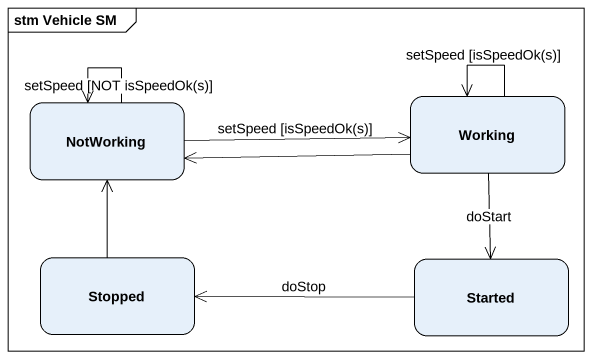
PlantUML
@startuml
mainframe stm Vehicle SM
hide empty description
state NotWorking
state Working
state Stopped
state Started
NotWorking --> NotWorking : setSpeed [NOT isSpeedOk(s)]
NotWorking -right-> Working : setSpeed [isSpeedOk(s)]
Working -left-> NotWorking
Working --> Working : setSpeed [isSpeedOk(s)]
Working --> Started : doStart
Stopped -up-> NotWorking
Started -left-> Stopped : doStop
@enduml
